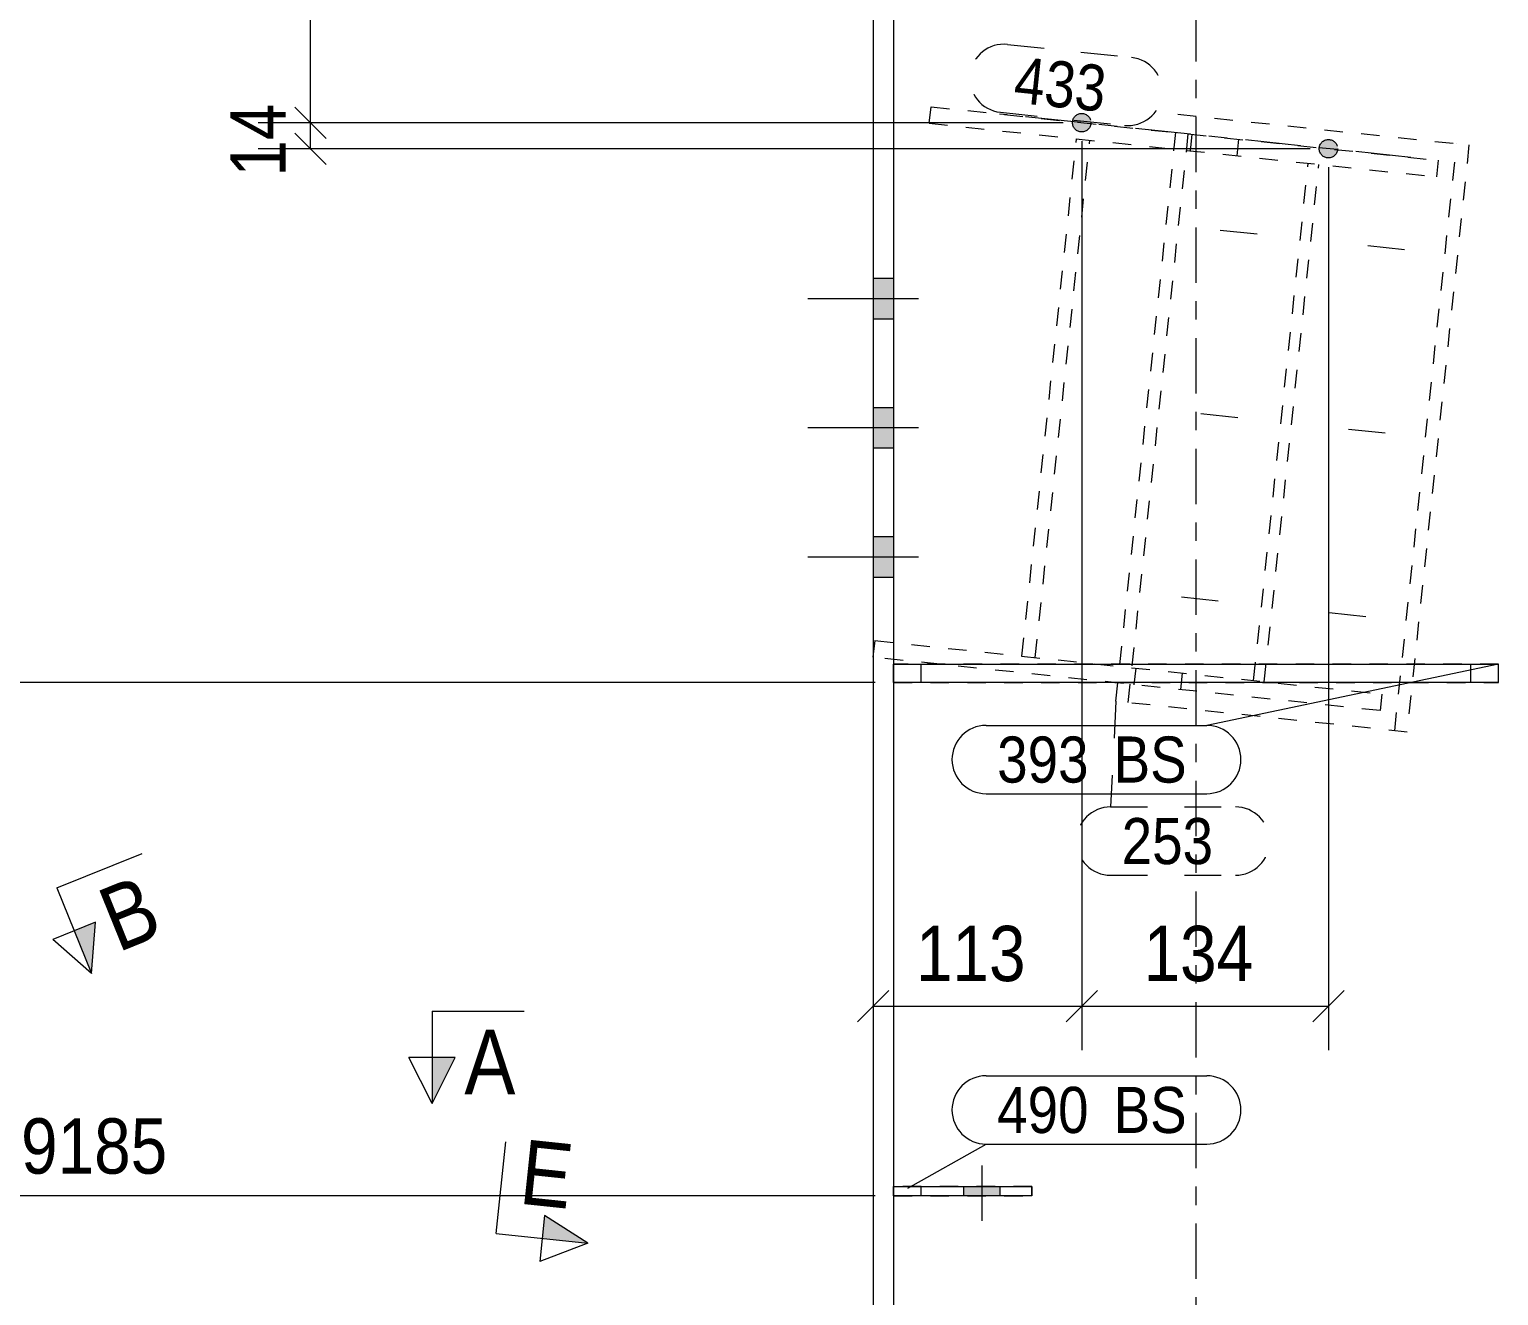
# Model space of a CAD drawing. Header units: millimetres. Extents: x 2 to 825, y 1 to 579.
# Drawn here: x 275.4 to 355, y 373.3 to 441.9 of the extents above; entities that cross this region are included whole.
import ezdxf

# ---------------------------------------------------------------- set-up
doc = ezdxf.new("R2010")
doc.units = ezdxf.units.MM
for name, pattern in [('XKITLINE00', [0]), ('XKITLINE01', [4, 1, -1, 1, -1]), ('XKITLINE02', [4, 2, -2]), ('XKITLINE03', [6, 3, -1, 1, -1])]:
    doc.linetypes.add(name, pattern=pattern)
for name, color, linetype, lineweight in [('Bolt', 3, 'Continuous', 0), ('Dimensions', 7, 'Continuous', 0), ('Part', 2, 'Continuous', 0), ('PartMark', 7, 'Continuous', 0), ('Section', 6, 'Continuous', 0)]:
    doc.layers.add(name, color=color, linetype=linetype, lineweight=lineweight)
doc.styles.add('ARIAL', font='ARIAL.TTF')

# ---------------------------------------------------------------- blocks, each defined once
blk = doc.blocks.new('*A12')
at = {"layer": 'Bolt'}
for points in [[(322.247, 426.235), (321.147, 426.235), (321.147, 428.435), (322.247, 428.435)], [(322.247, 426.235), (321.147, 426.235), (321.147, 428.435), (322.247, 428.435)], [(322.247, 419.235), (321.147, 419.235), (321.147, 421.435), (322.247, 421.435)], [(322.247, 419.235), (321.147, 419.235), (321.147, 421.435), (322.247, 421.435)], [(322.247, 412.235), (321.147, 412.235), (321.147, 414.435), (322.247, 414.435)], [(322.247, 412.235), (321.147, 412.235), (321.147, 414.435), (322.247, 414.435)]]:
    blk.add_hatch(color=3, dxfattribs=at).paths.add_polyline_path(points, flags=17)
at = {"layer": 'Bolt', "color": 3, "linetype": 'XKITLINE02', "lineweight": 0}
for p, q in [((322.247, 472.435), (321.147, 472.435)), ((322.247, 472.435), (321.147, 472.435)), ((323.597, 471.335), (317.597, 471.335)), ((323.597, 471.335), (317.597, 471.335)), ((322.247, 470.235), (321.147, 470.235)), ((322.247, 470.235), (321.147, 470.235)), ((322.247, 465.435), (321.147, 465.435)), ((322.247, 465.435), (321.147, 465.435)), ((323.597, 464.335), (317.597, 464.335)), ((323.597, 464.335), (317.597, 464.335)), ((322.247, 463.235), (321.147, 463.235)), ((322.247, 463.235), (321.147, 463.235)), ((322.247, 458.435), (321.147, 458.435)), ((322.247, 458.435), (321.147, 458.435)), ((323.597, 457.335), (317.597, 457.335)), ((323.597, 457.335), (317.597, 457.335)), ((322.247, 456.235), (321.147, 456.235)), ((322.247, 456.235), (321.147, 456.235))]:
    blk.add_line(p, q, dxfattribs=at)
at = {"layer": 'Bolt', "color": 3, "linetype": 'XKITLINE00', "lineweight": 0}
for p, q in [((322.247, 428.435), (321.147, 428.435)), ((322.247, 428.435), (321.147, 428.435)), ((323.597, 427.335), (317.597, 427.335)), ((323.597, 427.335), (317.597, 427.335)), ((322.247, 426.235), (321.147, 426.235)), ((322.247, 426.235), (321.147, 426.235)), ((322.247, 421.435), (321.147, 421.435)), ((322.247, 421.435), (321.147, 421.435)), ((323.597, 420.335), (317.597, 420.335)), ((323.597, 420.335), (317.597, 420.335)), ((322.247, 419.235), (321.147, 419.235)), ((322.247, 419.235), (321.147, 419.235)), ((322.247, 414.435), (321.147, 414.435)), ((322.247, 414.435), (321.147, 414.435)), ((323.597, 413.335), (317.597, 413.335)), ((323.597, 413.335), (317.597, 413.335)), ((322.247, 412.235), (321.147, 412.235)), ((322.247, 412.235), (321.147, 412.235))]:
    blk.add_line(p, q, dxfattribs=at)
blk = doc.blocks.new('*A23')
at = {"layer": 'Bolt', "color": 3, "linetype": 'XKITLINE02', "lineweight": 0}
for p, q in [((327.047, 377.361), (327.047, 380.361)), ((326.065, 378.711), (326.065, 379.211)), ((328.029, 378.711), (328.029, 379.211))]:
    blk.add_line(p, q, dxfattribs=at)
blk = doc.blocks.new('*A24')
at = {"layer": 'Bolt'}
blk.add_hatch(color=3, dxfattribs=at).paths.add_polyline_path([(326.065, 378.711), (326.065, 379.211), (328.029, 379.211), (328.029, 378.711)], flags=17)
at = {"layer": 'Bolt', "color": 3, "linetype": 'XKITLINE00', "lineweight": 0}
for p, q in [((327.047, 377.361), (327.047, 380.361)), ((326.065, 378.711), (326.065, 379.211)), ((328.029, 378.711), (328.029, 379.211))]:
    blk.add_line(p, q, dxfattribs=at)
blk = doc.blocks.new('*A26')
at = {"layer": 'Bolt', "color": 3, "linetype": 'XKITLINE02', "lineweight": 0}
for p, q in [((339.961, 431.065), (342.636, 430.782)), ((347.961, 430.221), (350.636, 429.939)), ((338.912, 421.12), (341.587, 420.838)), ((346.912, 420.276), (349.587, 419.994)), ((337.863, 411.175), (340.538, 410.893)), ((345.863, 410.331), (348.539, 410.049))]:
    blk.add_line(p, q, dxfattribs=at)
blk = doc.blocks.new('*A27')
at = {"layer": 'Part', "color": 7, "linetype": 'XKITLINE03', "lineweight": 0}
blk.add_line((338.647, 350.211), (338.647, 483.251), dxfattribs=at)
at = {"layer": 'Part', "color": 2, "linetype": 'XKITLINE00', "lineweight": 0}
for p, q in [((321.147, 445.116), (321.147, 350.211)), ((322.247, 445), (322.247, 350.211))]:
    blk.add_line(p, q, dxfattribs=at)
blk = doc.blocks.new('*A28')
at = {"layer": 'Part', "color": 7, "linetype": 'XKITLINE01', "lineweight": 0}
for p, q in [((355.047, 407.533), (322.247, 407.533)), ((322.247, 407.533), (322.247, 406.533)), ((323.747, 406.533), (323.747, 407.533)), ((353.547, 406.533), (353.547, 407.533)), ((355.047, 406.533), (355.047, 407.533)), ((322.247, 406.533), (355.047, 406.533))]:
    blk.add_line(p, q, dxfattribs=at)
blk = doc.blocks.new('*A29')
at = {"layer": 'Part', "color": 2, "linetype": 'XKITLINE00', "lineweight": 0}
for p, q in [((322.247, 407.533), (355.047, 407.533)), ((355.047, 406.533), (322.247, 406.533))]:
    blk.add_line(p, q, dxfattribs=at)
at = {"layer": 'Part', "color": 7, "linetype": 'XKITLINE01', "lineweight": 0}
for p, q in [((322.247, 406.533), (322.247, 407.533)), ((323.747, 406.533), (323.747, 407.533)), ((353.547, 406.533), (353.547, 407.533)), ((355.047, 406.533), (355.047, 407.533))]:
    blk.add_line(p, q, dxfattribs=at)
blk = doc.blocks.new('*A49')
at = {"layer": 'Part', "color": 7, "linetype": 'XKITLINE01', "lineweight": 0}
for p, q in [((329.747, 379.211), (322.247, 379.211)), ((322.247, 379.211), (322.247, 378.711)), ((323.747, 378.711), (323.747, 379.211)), ((329.747, 378.711), (329.747, 379.211)), ((322.247, 378.711), (329.747, 378.711))]:
    blk.add_line(p, q, dxfattribs=at)
blk = doc.blocks.new('*A50')
at = {"layer": 'Part', "color": 2, "linetype": 'XKITLINE00', "lineweight": 0}
for p, q in [((322.247, 379.211), (329.747, 379.211)), ((329.747, 379.211), (329.747, 378.711)), ((329.747, 378.711), (322.247, 378.711))]:
    blk.add_line(p, q, dxfattribs=at)
at = {"layer": 'Part', "color": 7, "linetype": 'XKITLINE01', "lineweight": 0}
for p, q in [((322.247, 378.711), (322.247, 379.211)), ((323.747, 378.711), (323.747, 379.211))]:
    blk.add_line(p, q, dxfattribs=at)
blk = doc.blocks.new('*A53')
at = {"layer": 'Part'}
for points in [[(332.422, 436.386), (332.398, 436.387), (332.373, 436.39), (332.349, 436.395), (332.325, 436.4), (332.301, 436.406), (332.278, 436.414), (332.255, 436.423), (332.233, 436.433), (332.211, 436.444), (332.189, 436.456), (332.169, 436.469), (332.149, 436.483), (332.129, 436.498), (332.111, 436.514), (332.093, 436.531), (332.076, 436.549), (332.06, 436.568), (332.045, 436.587), (332.031, 436.607), (332.018, 436.628), (332.006, 436.649), (331.995, 436.671), (331.985, 436.694), (331.976, 436.716), (331.968, 436.74), (331.962, 436.763), (331.956, 436.787), (331.952, 436.812), (331.949, 436.836), (331.947, 436.86), (331.947, 436.885), (331.947, 436.909), (331.949, 436.934), (331.952, 436.958), (331.956, 436.982), (331.962, 437.006), (331.968, 437.03), (331.976, 437.053), (331.985, 437.076), (331.995, 437.099), (332.006, 437.121), (332.018, 437.142), (332.031, 437.163), (332.045, 437.183), (332.06, 437.202), (332.076, 437.221), (332.093, 437.238), (332.111, 437.255), (332.129, 437.271), (332.149, 437.287), (332.169, 437.301), (332.189, 437.314), (332.211, 437.326), (332.233, 437.337), (332.255, 437.347), (332.278, 437.356), (332.301, 437.363), (332.325, 437.37), (332.349, 437.375), (332.373, 437.379), (332.398, 437.382), (332.422, 437.384), (332.447, 437.385), (332.471, 437.384), (332.496, 437.382), (332.52, 437.379), (332.544, 437.375), (332.568, 437.37), (332.592, 437.363), (332.615, 437.356), (332.638, 437.347), (332.66, 437.337), (332.682, 437.326), (332.704, 437.314), (332.724, 437.301), (332.744, 437.287), (332.764, 437.271), (332.782, 437.255), (332.8, 437.238), (332.817, 437.221), (332.833, 437.202), (332.848, 437.183), (332.862, 437.163), (332.875, 437.142), (332.887, 437.121), (332.899, 437.099), (332.908, 437.076), (332.917, 437.053), (332.925, 437.03), (332.932, 437.006), (332.937, 436.982), (332.941, 436.958), (332.944, 436.934), (332.946, 436.909), (332.947, 436.885), (332.946, 436.86), (332.944, 436.836), (332.941, 436.812), (332.937, 436.787), (332.932, 436.763), (332.925, 436.74), (332.917, 436.716), (332.908, 436.694), (332.899, 436.671), (332.887, 436.649), (332.875, 436.628), (332.862, 436.607), (332.848, 436.587), (332.833, 436.568), (332.817, 436.549), (332.8, 436.531), (332.782, 436.514), (332.764, 436.498), (332.744, 436.483), (332.724, 436.469), (332.704, 436.456), (332.682, 436.444), (332.66, 436.433), (332.638, 436.423), (332.615, 436.414), (332.592, 436.406), (332.568, 436.4), (332.544, 436.395), (332.52, 436.39), (332.496, 436.387), (332.471, 436.386), (332.447, 436.385)], [(345.799, 434.975), (345.774, 434.976), (345.75, 434.979), (345.726, 434.984), (345.702, 434.989), (345.678, 434.996), (345.655, 435.003), (345.632, 435.012), (345.609, 435.022), (345.587, 435.033), (345.566, 435.045), (345.545, 435.058), (345.525, 435.072), (345.506, 435.087), (345.487, 435.104), (345.47, 435.12), (345.453, 435.138), (345.437, 435.157), (345.422, 435.176), (345.407, 435.196), (345.394, 435.217), (345.382, 435.238), (345.371, 435.26), (345.361, 435.283), (345.352, 435.306), (345.345, 435.329), (345.338, 435.352), (345.333, 435.376), (345.329, 435.401), (345.326, 435.425), (345.324, 435.449), (345.323, 435.474), (345.324, 435.499), (345.326, 435.523), (345.329, 435.547), (345.333, 435.572), (345.338, 435.595), (345.345, 435.619), (345.352, 435.642), (345.361, 435.665), (345.371, 435.688), (345.382, 435.71), (345.394, 435.731), (345.407, 435.752), (345.422, 435.772), (345.437, 435.791), (345.453, 435.81), (345.47, 435.828), (345.487, 435.844), (345.506, 435.86), (345.525, 435.876), (345.545, 435.89), (345.566, 435.903), (345.587, 435.915), (345.609, 435.926), (345.632, 435.936), (345.655, 435.945), (345.678, 435.952), (345.702, 435.959), (345.726, 435.964), (345.75, 435.969), (345.774, 435.972), (345.799, 435.973), (345.823, 435.974), (345.848, 435.973), (345.872, 435.972), (345.896, 435.969), (345.921, 435.964), (345.945, 435.959), (345.968, 435.952), (345.992, 435.945), (346.014, 435.936), (346.037, 435.926), (346.059, 435.915), (346.08, 435.903), (346.101, 435.89), (346.121, 435.876), (346.14, 435.86), (346.159, 435.844), (346.177, 435.828), (346.194, 435.81), (346.21, 435.791), (346.225, 435.772), (346.239, 435.752), (346.252, 435.731), (346.264, 435.71), (346.275, 435.688), (346.285, 435.665), (346.294, 435.642), (346.302, 435.619), (346.308, 435.595), (346.314, 435.572), (346.318, 435.547), (346.321, 435.523), (346.323, 435.499), (346.323, 435.474), (346.323, 435.449), (346.321, 435.425), (346.318, 435.401), (346.314, 435.376), (346.308, 435.352), (346.302, 435.329), (346.294, 435.306), (346.285, 435.283), (346.275, 435.26), (346.264, 435.238), (346.252, 435.217), (346.239, 435.196), (346.225, 435.176), (346.21, 435.157), (346.194, 435.138), (346.177, 435.12), (346.159, 435.104), (346.14, 435.087), (346.121, 435.072), (346.101, 435.058), (346.08, 435.045), (346.059, 435.033), (346.037, 435.022), (346.014, 435.012), (345.992, 435.003), (345.968, 434.996), (345.945, 434.989), (345.921, 434.984), (345.896, 434.979), (345.872, 434.976), (345.848, 434.975), (345.823, 434.974)]]:
    blk.add_hatch(color=1, dxfattribs=at).paths.add_polyline_path(points, flags=17)
at = {"layer": 'Part', "color": 7, "linetype": 'XKITLINE01', "lineweight": 0}
for p, q in [((324.182, 436.852), (324.277, 437.747)), ((324.277, 437.747), (351.777, 434.846)), ((324.182, 436.852), (351.682, 433.951)), ((329.207, 407.965), (332.165, 436.01)), ((329.93, 407.889), (332.888, 435.933)), ((338.348, 435.357), (338.443, 436.252)), ((340.871, 435.091), (340.965, 435.986)), ((341.768, 406.64), (344.726, 434.685)), ((342.346, 406.579), (345.304, 434.624)), ((351.777, 434.846), (351.682, 433.951)), ((321.224, 408.807), (321.147, 408.073)), ((321.224, 408.807), (348.724, 405.907)), ((348.63, 405.012), (321.147, 407.91)), ((335.296, 406.418), (335.39, 407.313)), ((337.819, 406.152), (337.913, 407.047)), ((348.724, 405.907), (348.63, 405.012))]:
    blk.add_line(p, q, dxfattribs=at)
at = {"layer": 'Part', "color": 1, "linetype": 'XKITLINE03', "lineweight": 0}
blk.add_line((350.282, 435.004), (327.988, 437.355), dxfattribs=at)
at = {"layer": 'Part', "color": 2, "linetype": 'XKITLINE00', "lineweight": 0}
for p, q in [((321.147, 408.073), (321.13, 407.912)), ((321.13, 407.912), (321.147, 407.91))]:
    blk.add_line(p, q, dxfattribs=at)
at = {"layer": 'Part', "color": 1, "linetype": 'XKITLINE03', "lineweight": 0}
for centre in [(332.447, 436.885), (345.823, 435.474)]:
    blk.add_circle(centre, 0.5, dxfattribs=at)
blk = doc.blocks.new('*A54')
at = {"layer": 'Part', "color": 7, "linetype": 'XKITLINE01', "lineweight": 0}
for p, q in [((334.302, 405.517), (337.659, 437.341)), ((334.971, 405.447), (338.328, 437.27)), ((337.659, 437.341), (353.439, 435.676)), ((349.414, 403.923), (352.77, 435.747)), ((353.439, 435.676), (350.083, 403.853)), ((350.083, 403.853), (334.302, 405.517))]:
    blk.add_line(p, q, dxfattribs=at)
blk = doc.blocks.new('*A177')
at = {"layer": 'Section'}
blk.add_hatch(color=3, dxfattribs=at).paths.add_polyline_path([(278.981, 393.552), (278.76, 390.766), (277.822, 393.083)], flags=17)
at = {"layer": 'Section', "color": 1, "linetype": 'XKITLINE00', "lineweight": 0}
for q in [(281.519, 397.276), (278.76, 390.766)]:
    blk.add_line((276.884, 395.401), q, dxfattribs=at)
at = {"layer": 'Section', "color": 3, "linetype": 'XKITLINE00', "lineweight": 0}
for p, q in [((278.981, 393.552), (276.663, 392.614)), ((278.76, 390.766), (278.981, 393.552)), ((278.76, 390.766), (276.663, 392.614))]:
    blk.add_line(p, q, dxfattribs=at)
at = {"layer": 'Section', "color": 7, "style": 'ARIAL', "width": 0.85}
blk.add_text('B', height=3.5, rotation=22.03596, dxfattribs=at).set_placement((280.195, 391.886))
blk = doc.blocks.new('*A179')
at = {"layer": 'Section'}
blk.add_hatch(color=3, dxfattribs=at).paths.add_polyline_path([(298.477, 386.211), (297.227, 383.711), (297.227, 386.211)], flags=17)
at = {"layer": 'Section', "color": 1, "linetype": 'XKITLINE00', "lineweight": 0}
for q in [(302.227, 388.711), (297.227, 383.711)]:
    blk.add_line((297.227, 388.711), q, dxfattribs=at)
at = {"layer": 'Section', "color": 3, "linetype": 'XKITLINE00', "lineweight": 0}
for p, q in [((297.227, 383.711), (295.977, 386.211)), ((298.477, 386.211), (295.977, 386.211)), ((297.227, 383.711), (298.477, 386.211))]:
    blk.add_line(p, q, dxfattribs=at)
at = {"layer": 'Section', "color": 7, "style": 'ARIAL', "width": 0.85}
blk.add_text('A', height=3.5, dxfattribs=at).set_placement((298.977, 384.211))
blk = doc.blocks.new('*A182')
at = {"layer": 'Dimensions', "color": 7, "linetype": 'XKITLINE00', "lineweight": 0}
for p, q in [((289.798, 475.946), (291.495, 474.249)), ((320.147, 475.097), (287.797, 475.097)), ((290.647, 436.885), (290.647, 475.097)), ((289.798, 437.733), (291.495, 436.036)), ((331.447, 436.885), (287.797, 436.885))]:
    blk.add_line(p, q, dxfattribs=at)
at = {"layer": 'Dimensions', "color": 3}
for p in [(290.647, 475.097), (290.647, 436.885)]:
    blk.add_point(p, dxfattribs=at)
at = {"layer": 'Dimensions', "color": 3, "style": 'ARIAL', "width": 0.85}
blk.add_text('382', height=3, rotation=90.00021, dxfattribs=at).set_placement((289.297, 452.653))
blk = doc.blocks.new('*A184')
at = {"layer": 'Dimensions', "color": 7, "linetype": 'XKITLINE00', "lineweight": 0}
blk.add_line((321.247, 406.533), (243.797, 406.533), dxfattribs=at)
blk = doc.blocks.new('*A189')
at = {"layer": 'Dimensions', "color": 7, "linetype": 'XKITLINE00', "lineweight": 0}
for p, q in [((272.798, 379.56), (274.495, 377.863)), ((321.247, 378.711), (270.797, 378.711)), ((273.647, 283.231), (273.647, 378.711)), ((272.798, 284.08), (274.495, 282.383)), ((321.247, 283.231), (270.797, 283.231))]:
    blk.add_line(p, q, dxfattribs=at)
at = {"layer": 'Dimensions', "color": 3}
for p in [(273.647, 378.711), (273.647, 283.231)]:
    blk.add_point(p, dxfattribs=at)
at = {"layer": 'Dimensions', "color": 3, "style": 'ARIAL', "width": 0.85}
blk.add_text('9185', height=3, dxfattribs=at).set_placement((274.947, 379.911))
blk.add_text('2600', height=3, rotation=90.00021, dxfattribs=at).set_placement((272.297, 326.521))
blk = doc.blocks.new('*A190')
at = {"layer": 'Dimensions', "color": 7, "linetype": 'XKITLINE00', "lineweight": 0}
for p, q in [((272.798, 475.946), (274.495, 474.249)), ((320.147, 475.097), (270.797, 475.097)), ((273.647, 378.711), (273.647, 475.097)), ((272.798, 379.56), (274.495, 377.863)), ((321.247, 378.711), (270.797, 378.711))]:
    blk.add_line(p, q, dxfattribs=at)
at = {"layer": 'Dimensions', "color": 3}
for p in [(273.647, 475.097), (273.647, 378.711)]:
    blk.add_point(p, dxfattribs=at)
at = {"layer": 'Dimensions', "color": 3, "style": 'ARIAL', "width": 0.85}
blk.add_text('10149', height=3, dxfattribs=at).set_placement((274.947, 476.297))
blk.add_text('964', height=3, rotation=90.00021, dxfattribs=at).set_placement((272.297, 423.567))
blk = doc.blocks.new('*A215')
at = {"layer": 'PartMark', "color": 7, "linetype": 'XKITLINE02', "lineweight": 0}
for p, q in [((334.302, 405.517), (334.014, 399.79)), ((334.014, 399.79), (340.777, 399.79)), ((334.014, 396.09), (340.777, 396.09))]:
    blk.add_line(p, q, dxfattribs=at)
for centre, start, end in [((334.014, 397.94), 90, 270), ((340.777, 397.94), 270, 90)]:
    blk.add_arc(centre, 1.85, start, end, dxfattribs=at)
at = {"layer": 'PartMark', "color": 3, "style": 'ARIAL', "width": 0.85}
blk.add_text('253', height=2.5, dxfattribs=at).set_placement((334.614, 396.69))
blk = doc.blocks.new('*A216')
at = {"layer": 'PartMark', "color": 7, "linetype": 'XKITLINE02', "lineweight": 0}
for p, q in [((328.423, 441.13), (335.149, 440.421)), ((328.035, 437.451), (334.76, 436.741))]:
    blk.add_line(p, q, dxfattribs=at)
for centre, start, end in [((328.229, 439.291), 83.97889, 263.97889), ((334.954, 438.581), 263.97889, 83.97889)]:
    blk.add_arc(centre, 1.85, start, end, dxfattribs=at)
at = {"layer": 'PartMark', "color": 3, "style": 'ARIAL', "width": 0.85}
blk.add_text('433', height=2.5, rotation=-6.02179, dxfattribs=at).set_placement((328.695, 437.985))
blk = doc.blocks.new('*A227')
at = {"layer": 'PartMark', "color": 7, "linetype": 'XKITLINE00', "lineweight": 0}
for p, q in [((355.047, 407.533), (339.225, 404.21)), ((327.264, 404.21), (339.225, 404.21)), ((327.264, 400.51), (339.225, 400.51))]:
    blk.add_line(p, q, dxfattribs=at)
for centre, start, end in [((327.264, 402.36), 90, 270), ((339.225, 402.36), 270, 90)]:
    blk.add_arc(centre, 1.85, start, end, dxfattribs=at)
at = {"layer": 'PartMark', "color": 3, "style": 'ARIAL', "width": 0.85}
for s, p in [('393', (327.864, 401.11)), ('BS', (334.177, 401.11))]:
    blk.add_text(s, height=2.5, dxfattribs=at).set_placement(p)
blk = doc.blocks.new('*A228')
at = {"layer": 'PartMark', "color": 7, "linetype": 'XKITLINE00', "lineweight": 0}
for p, q in [((327.264, 385.216), (339.225, 385.216)), ((323.021, 379.123), (327.264, 381.516)), ((327.264, 381.516), (339.225, 381.516))]:
    blk.add_line(p, q, dxfattribs=at)
for centre, start, end in [((327.264, 383.366), 90, 270), ((339.225, 383.366), 270, 90)]:
    blk.add_arc(centre, 1.85, start, end, dxfattribs=at)
at = {"layer": 'PartMark', "color": 3, "style": 'ARIAL', "width": 0.85}
for s, p in [('490', (327.864, 382.116)), ('BS', (334.177, 382.116))]:
    blk.add_text(s, height=2.5, dxfattribs=at).set_placement(p)
blk = doc.blocks.new('*A232')
at = {"layer": 'Section'}
blk.add_hatch(color=3, dxfattribs=at).paths.add_polyline_path([(303.326, 377.64), (305.681, 376.135), (303.195, 376.397)], flags=17)
at = {"layer": 'Section', "color": 1, "linetype": 'XKITLINE00', "lineweight": 0}
for q in [(301.233, 381.632), (305.681, 376.135)]:
    blk.add_line((300.709, 376.659), q, dxfattribs=at)
at = {"layer": 'Section', "color": 3, "linetype": 'XKITLINE00', "lineweight": 0}
for p, q in [((303.326, 377.64), (303.064, 375.154)), ((305.681, 376.135), (303.326, 377.64)), ((305.681, 376.135), (303.064, 375.154))]:
    blk.add_line(p, q, dxfattribs=at)
at = {"layer": 'Section', "color": 7, "style": 'ARIAL', "width": 0.85}
blk.add_text('E', height=3.5, rotation=-6.02179, dxfattribs=at).set_placement((301.887, 378.295))
blk = doc.blocks.new('*A234')
at = {"layer": 'Dimensions', "color": 7, "linetype": 'XKITLINE00', "lineweight": 0}
for p, q in [((332.447, 435.885), (332.447, 386.597)), ((321.147, 434.474), (321.147, 386.597)), ((321.995, 389.845), (320.298, 388.148)), ((333.295, 389.845), (331.598, 388.148)), ((321.147, 388.997), (332.447, 388.997))]:
    blk.add_line(p, q, dxfattribs=at)
at = {"layer": 'Dimensions', "color": 3}
for p in [(321.147, 388.997), (332.447, 388.997)]:
    blk.add_point(p, dxfattribs=at)
at = {"layer": 'Dimensions', "color": 3, "style": 'ARIAL', "width": 0.85}
blk.add_text('113', height=3, dxfattribs=at).set_placement((323.459, 390.347))
blk = doc.blocks.new('*A235')
at = {"layer": 'Dimensions', "color": 7, "linetype": 'XKITLINE00', "lineweight": 0}
for p, q in [((332.447, 435.885), (332.447, 386.597)), ((345.823, 434.474), (345.823, 386.597)), ((333.295, 389.845), (331.598, 388.148)), ((346.672, 389.845), (344.975, 388.148)), ((332.447, 388.997), (345.823, 388.997))]:
    blk.add_line(p, q, dxfattribs=at)
at = {"layer": 'Dimensions', "color": 3}
for p in [(332.447, 388.997), (345.823, 388.997)]:
    blk.add_point(p, dxfattribs=at)
at = {"layer": 'Dimensions', "color": 3, "style": 'ARIAL', "width": 0.85}
blk.add_text('134', height=3, dxfattribs=at).set_placement((335.797, 390.347))
blk = doc.blocks.new('*A236')
at = {"layer": 'Dimensions', "color": 7, "linetype": 'XKITLINE00', "lineweight": 0}
for p, q in [((289.798, 437.733), (291.495, 436.036)), ((331.447, 436.885), (287.797, 436.885)), ((290.647, 435.474), (290.647, 436.885)), ((289.798, 436.323), (291.495, 434.625)), ((344.823, 435.474), (287.797, 435.474))]:
    blk.add_line(p, q, dxfattribs=at)
at = {"layer": 'Dimensions', "color": 3}
for p in [(290.647, 436.885), (290.647, 435.474)]:
    blk.add_point(p, dxfattribs=at)
at = {"layer": 'Dimensions', "color": 3, "style": 'ARIAL', "width": 0.85}
blk.add_text('14', height=3, rotation=90.00021, dxfattribs=at).set_placement((289.297, 433.954))
blk = doc.blocks.new('*A237')
at = {"layer": 'Dimensions', "color": 7, "linetype": 'XKITLINE00', "lineweight": 0}
blk.add_line((321.247, 406.533), (243.797, 406.533), dxfattribs=at)

msp = doc.modelspace()

# ---------------------------------------------------------------- block references
at = {"lineweight": 0}
for name in ['*A232', '*A190', '*A182', '*A12', '*A177', '*A184', '*A216', '*A236', '*A53', '*A54', '*A234', '*A235', '*A26', '*A237', '*A28', '*A29', '*A227', '*A215', '*A179', '*A228', '*A189', '*A23', '*A24', '*A49', '*A50']:
    msp.add_blockref(name, (0, 0), dxfattribs=at)
at = {"layer": 'Part', "lineweight": 0}
msp.add_blockref('*A27', (0, 0), dxfattribs=at)

doc.saveas('drawing.dxf')
